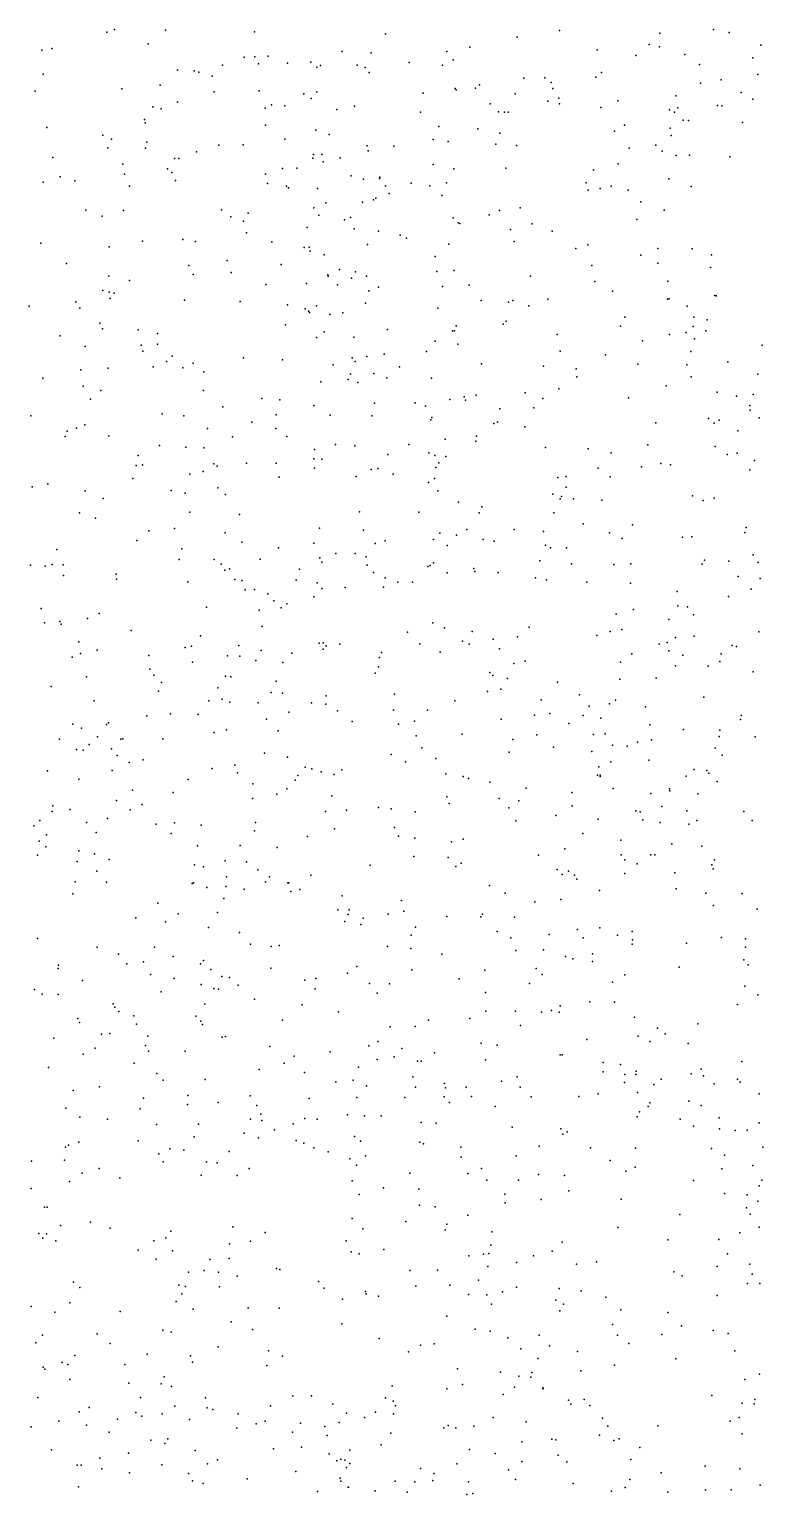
# Model space of a CAD drawing. Extents: x 2 to 99999, y 0 to 49999.
# Drawn here: x 31255 to 37502, y 25010 to 37498 of the extents above; entities that cross this region are included whole.
import ezdxf

# ---------------------------------------------------------------- set-up
doc = ezdxf.new("R2010")
doc.units = 0
doc.header["$MEASUREMENT"] = 0
doc.layers.add('points', color=50, linetype='Continuous')

msp = doc.modelspace()

# ---------------------------------------------------------------- linework, layer by layer
at = {"layer": 'points', "color": 3}
for p in [(31916, 37474, 69), (31982, 37498, 72), (32416, 37491, 54), (33173, 37477, 22), (35772, 37488, 7), (37083, 37496, 40), (37216, 37470, 18), (32268, 37375, 9), (34288, 37459, 98), (35007, 37347, 75), (35410, 37431, 75), (36536, 37370, 9), (36622, 37348, 2), (36627, 37464, 68), (37485, 37362, 1), (31362, 37321, 87), (31448, 37335, 51), (33084, 37261, 79), (33176, 37265, 5), (33289, 37269, 44), (33652, 37218, 17), (33919, 37309, 48), (34168, 37297, 49), (34812, 37310, 2), (34865, 37239, 99), (36093, 37322, 14), (36421, 37276, 14), (36840, 37283, 98), (37417, 37255, 56), (31372, 37116, 69), (32517, 37149, 42), (32659, 37145, 78), (32700, 37134, 26), (32812, 37100, 9), (32901, 37193, 81), (33208, 37205, 77), (33453, 37211, 18), (33703, 37176, 71), (33736, 37191, 97), (34048, 37194, 65), (34115, 37173, 10), (34149, 37131, 86), (34490, 37214, 44), (34774, 37193, 2), (36130, 37130, 40), (36963, 37199, 85), (37461, 37112, 47), (31306, 36971, 12), (32044, 36990, 18), (32369, 37021, 57), (33213, 36974, 60), (34883, 36994, 9), (34892, 36982, 40), (35056, 36996, 55), (35089, 37025, 93), (35468, 37081, 62), (35647, 37085, 42), (35699, 37044, 5), (35714, 36995, 51), (36082, 37091, 74), (36971, 37040, 54), (37147, 37067, 50), (32517, 36877, 2), (32831, 36964, 55), (33318, 36855, 20), (33431, 36847, 53), (33593, 36949, 98), (33657, 36908, 18), (33704, 36964, 91), (34024, 36842, 18), (34610, 36953, 24), (35181, 36864, 93), (35395, 36948, 13), (35673, 36885, 13), (35765, 36910, 97), (35770, 36863, 58), (36268, 36889, 98), (36761, 36930, 34), (37117, 36850, 57), (37154, 36846, 34), (37320, 36961, 11), (37418, 36903, 42), (32236, 36729, 11), (32308, 36838, 43), (32379, 36820, 26), (33263, 36827, 90), (33874, 36815, 20), (34588, 36791, 56), (35253, 36796, 23), (35304, 36793, 74), (35333, 36793, 42), (36122, 36832, 100), (36709, 36811, 84), (36750, 36792, 62), (36779, 36830, 95), (36824, 36725, 54), (36871, 36721, 72), (31403, 36661, 90), (31880, 36596, 13), (32243, 36701, 62), (33268, 36682, 73), (33696, 36640, 41), (33808, 36602, 76), (34742, 36671, 94), (35076, 36649, 22), (35262, 36612, 73), (36241, 36630, 65), (36324, 36682, 6), (36715, 36656, 25), (36723, 36593, 79), (37330, 36705, 66), (31924, 36487, 38), (31955, 36561, 56), (32245, 36485, 3), (32257, 36535, 96), (32870, 36510, 29), (33077, 36515, 33), (33432, 36562, 20), (34134, 36505, 7), (34360, 36503, 41), (34694, 36559, 33), (34822, 36543, 6), (35230, 36519, 9), (35405, 36509, 65), (36364, 36486, 85), (36591, 36511, 25), (31455, 36406, 67), (32053, 36348, 1), (32493, 36398, 21), (32529, 36398, 53), (32679, 36455, 14), (33670, 36399, 56), (33675, 36431, 43), (33747, 36431, 24), (33758, 36370, 30), (33902, 36404, 8), (34141, 36462, 27), (34694, 36346, 92), (36271, 36353, 27), (36645, 36460, 6), (36765, 36424, 35), (36879, 36426, 96), (37222, 36412, 23), (31519, 36241, 44), (32065, 36263, 33), (32432, 36309, 95), (32470, 36277, 14), (33268, 36263, 66), (33411, 36311, 82), (33535, 36314, 90), (33996, 36249, 92), (34103, 36222, 73), (34238, 36227, 2), (34242, 36238, 37), (34872, 36310, 22), (35315, 36315, 64), (36061, 36301, 92), (36702, 36223, 87), (31372, 36195, 75), (31644, 36208, 11), (32108, 36162, 94), (32501, 36211, 17), (33284, 36183, 96), (33445, 36160, 5), (33463, 36146, 59), (33711, 36142, 72), (34289, 36164, 47), (34321, 36100, 91), (34508, 36187, 66), (34667, 36164, 33), (34810, 36191, 17), (35998, 36190, 7), (36015, 36128, 53), (36117, 36141, 45), (36210, 36162, 23), (36357, 36127, 12), (36893, 36158, 63), (33680, 35977, 66), (33782, 36020, 45), (34092, 36026, 86), (34186, 36044, 52), (34206, 36060, 85), (34769, 36083, 50), (35435, 35978, 75), (36465, 36028, 32), (31737, 35956, 44), (31875, 35905, 75), (32058, 35954, 33), (32893, 35959, 100), (32972, 35901, 43), (33080, 35864, 73), (33119, 35932, 33), (33720, 35913, 91), (33939, 35875, 93), (33990, 35893, 38), (34866, 35892, 28), (34909, 35850, 47), (34921, 35843, 21), (35173, 35916, 12), (35261, 35953, 92), (36429, 35876, 22), (36664, 35957, 96), (33104, 35763, 96), (33621, 35810, 48), (34021, 35798, 99), (34229, 35778, 11), (34413, 35745, 89), (35353, 35793, 36), (35538, 35839, 75), (35710, 35777, 3), (31354, 35676, 45), (31935, 35644, 44), (32220, 35692, 19), (32562, 35706, 27), (32672, 35689, 71), (33321, 35688, 9), (33596, 35639, 80), (33638, 35642, 1), (33648, 35607, 13), (34137, 35664, 18), (34468, 35717, 92), (34828, 35667, 89), (35386, 35689, 12), (35911, 35631, 82), (36012, 35660, 89), (36610, 35631, 19), (36902, 35626, 46), (31571, 35503, 78), (32614, 35484, 38), (32939, 35527, 84), (33400, 35495, 93), (33767, 35577, 44), (34713, 35562, 82), (36046, 35485, 51), (36464, 35574, 21), (36610, 35506, 42), (37057, 35468, 50), (37066, 35576, 52), (31932, 35395, 69), (32109, 35357, 73), (32650, 35409, 68), (32975, 35427, 34), (33799, 35407, 79), (33801, 35393, 29), (33896, 35450, 55), (34000, 35378, 77), (34033, 35432, 1), (34127, 35394, 95), (34725, 35433, 92), (34875, 35443, 76), (35525, 35393, 24), (36071, 35349, 91), (36693, 35353, 52), (31880, 35273, 93), (31936, 35259, 89), (31977, 35249, 39), (33269, 35323, 72), (33617, 35332, 45), (33880, 35321, 55), (34147, 35269, 67), (34230, 35300, 11), (34776, 35305, 6), (35001, 35317, 82), (36224, 35267, 20), (37094, 35229, 56), (37106, 35226, 12), (31255, 35138, 33), (31652, 35177, 43), (31686, 35123, 51), (31943, 35205, 29), (32576, 35191, 42), (33050, 35178, 16), (33454, 35151, 4), (33604, 35115, 9), (33634, 35097, 71), (33700, 35141, 38), (34119, 35165, 84), (34734, 35122, 73), (35103, 35187, 1), (35337, 35174, 5), (35374, 35188, 9), (35510, 35142, 71), (35673, 35198, 12), (36691, 35197, 56), (36706, 35200, 90), (36860, 35140, 36), (31856, 34993, 42), (33438, 34980, 98), (33642, 35084, 85), (33814, 35068, 59), (33927, 35081, 4), (34891, 34972, 56), (35291, 34985, 60), (35317, 35010, 37), (36291, 34969, 94), (36329, 35044, 74), (36916, 35045, 83), (37030, 35023, 89), (31519, 34886, 29), (31877, 34946, 55), (32181, 34937, 96), (32346, 34906, 17), (33701, 34871, 18), (33767, 34920, 47), (34020, 34875, 72), (34305, 34939, 10), (34860, 34928, 9), (34876, 34929, 17), (35750, 34898, 63), (36708, 34896, 62), (36851, 34914, 93), (36910, 34966, 86), (36920, 34859, 27), (37019, 34929, 34), (31732, 34794, 60), (32207, 34807, 92), (32221, 34755, 13), (32348, 34815, 85), (34279, 34731, 37), (34639, 34752, 98), (34713, 34839, 33), (34906, 34815, 45), (35777, 34754, 54), (36162, 34725, 66), (36478, 34843, 49), (36891, 34752, 30), (37498, 34807, 7), (31694, 34597, 57), (31928, 34609, 58), (32310, 34621, 65), (32423, 34667, 15), (32473, 34713, 44), (32564, 34612, 36), (32650, 34653, 68), (33079, 34697, 53), (33411, 34682, 20), (33843, 34640, 59), (34004, 34697, 97), (34030, 34668, 42), (34131, 34710, 41), (34409, 34622, 50), (35108, 34647, 81), (35636, 34626, 58), (35913, 34604, 89), (36439, 34643, 79), (36855, 34639, 53), (37204, 34665, 70), (31369, 34525, 88), (32741, 34578, 99), (33737, 34495, 0), (33972, 34514, 47), (33991, 34558, 19), (34052, 34487, 91), (34190, 34566, 44), (34301, 34529, 28), (34680, 34526, 74), (35918, 34536, 55), (36892, 34536, 89), (37461, 34558, 77), (31714, 34458, 63), (31775, 34346, 9), (31865, 34420, 62), (32738, 34420, 37), (33235, 34351, 92), (34838, 34344, 39), (34959, 34365, 29), (35060, 34380, 75), (35478, 34401, 12), (35628, 34353, 76), (35766, 34435, 79), (36360, 34358, 58), (36681, 34459, 33), (37115, 34405, 45), (37279, 34373, 49), (37421, 34386, 26), (32386, 34220, 10), (32903, 34282, 78), (33388, 34340, 52), (33679, 34292, 40), (34194, 34312, 2), (34543, 34316, 78), (34631, 34287, 63), (34970, 34338, 85), (35263, 34265, 77), (35552, 34272, 76), (37393, 34291, 21), (37396, 34252, 69), (31267, 34203, 21), (31658, 34099, 10), (31728, 34128, 72), (32572, 34203, 31), (32773, 34095, 58), (33150, 34151, 95), (33356, 34095, 67), (33358, 34214, 34), (33818, 34209, 85), (34174, 34203, 9), (34674, 34171, 36), (34684, 34191, 60), (35212, 34139, 38), (35242, 34151, 4), (35477, 34110, 55), (36591, 34143, 7), (37041, 34182, 75), (37090, 34141, 40), (37131, 34166, 49), (37472, 34186, 53), (31559, 34027, 6), (31578, 34072, 18), (31933, 34035, 74), (32986, 34026, 13), (33448, 34027, 10), (34796, 34005, 81), (35059, 33987, 13), (35064, 34031, 29), (37289, 34075, 7), (32183, 33866, 35), (32363, 33950, 8), (32587, 33936, 23), (32741, 33930, 44), (33683, 33916, 59), (33862, 33959, 9), (34029, 33947, 41), (34309, 33875, 69), (34488, 33960, 63), (34658, 33890, 55), (34710, 33865, 46), (34802, 33857, 68), (35652, 33933, 29), (36016, 33922, 92), (36210, 33888, 50), (36524, 33956, 49), (37096, 33944, 29), (37200, 33874, 97), (37286, 33886, 81), (32166, 33780, 84), (32219, 33786, 43), (32735, 33730, 9), (32826, 33796, 30), (32855, 33774, 43), (33105, 33802, 37), (33358, 33802, 10), (33680, 33839, 78), (33683, 33759, 43), (33748, 33834, 30), (34168, 33746, 16), (34224, 33755, 67), (34719, 33764, 93), (34744, 33804, 3), (36100, 33759, 62), (36469, 33769, 61), (36635, 33799, 42), (36716, 33786, 21), (37392, 33745, 74), (37432, 33823, 59), (31280, 33598, 17), (31413, 33624, 73), (32136, 33669, 93), (32623, 33707, 47), (33384, 33681, 22), (34040, 33688, 10), (34354, 33707, 54), (34655, 33635, 22), (34706, 33669, 56), (35756, 33678, 77), (35827, 33597, 21), (35829, 33688, 67), (36204, 33683, 53), (31731, 33564, 20), (31884, 33499, 56), (32462, 33567, 69), (32582, 33546, 26), (32861, 33590, 36), (32925, 33533, 28), (34735, 33566, 12), (35714, 33537, 80), (35777, 33497, 58), (35788, 33517, 17), (35890, 33496, 25), (36133, 33485, 18), (36904, 33523, 69), (36996, 33482, 56), (37089, 33501, 31), (31682, 33376, 40), (32623, 33384, 62), (33044, 33363, 97), (34069, 33386, 31), (34573, 33383, 98), (34912, 33469, 22), (35087, 33378, 79), (35111, 33428, 11), (35724, 33378, 56), (31818, 33332, 43), (32273, 33223, 93), (32493, 33245, 7), (33728, 33248, 46), (34103, 33231, 80), (34981, 33235, 1), (35384, 33234, 35), (35972, 33283, 30), (36393, 33275, 45), (37362, 33252, 2), (32171, 33141, 64), (32923, 33206, 27), (33064, 33128, 47), (33680, 33119, 40), (34202, 33116, 25), (34285, 33139, 18), (34698, 33150, 61), (34753, 33203, 29), (34814, 33100, 43), (34895, 33186, 44), (35122, 33149, 22), (35215, 33135, 15), (35634, 33219, 93), (35651, 33103, 92), (36198, 33208, 15), (36305, 33159, 3), (36818, 33171, 5), (36898, 33174, 76), (37351, 33210, 86), (31488, 33065, 3), (32531, 32980, 72), (32555, 33070, 79), (32831, 32981, 85), (33221, 32982, 63), (33379, 33080, 39), (33730, 32995, 98), (33865, 33030, 86), (34031, 33030, 89), (34124, 33002, 55), (35694, 33079, 37), (35831, 33080, 33), (37006, 32975, 29), (37421, 33020, 47), (31264, 32930, 87), (31390, 32923, 82), (31451, 32936, 86), (31544, 32935, 46), (31996, 32856, 70), (32888, 32941, 49), (32920, 32890, 61), (32959, 32900, 43), (33556, 32896, 76), (33747, 32957, 6), (34133, 32931, 84), (34188, 32869, 19), (34650, 32919, 31), (34669, 32928, 26), (34699, 32950, 5), (34813, 32865, 56), (35041, 32903, 91), (35050, 32876, 56), (35249, 32870, 70), (35603, 32968, 32), (35873, 32943, 9), (36235, 32938, 13), (36379, 32943, 64), (36986, 32939, 31), (37213, 32966, 27), (37464, 32954, 38), (31546, 32843, 84), (31999, 32811, 35), (32604, 32790, 65), (33006, 32809, 17), (33065, 32802, 100), (33094, 32721, 43), (33173, 32723, 40), (33529, 32803, 56), (33707, 32780, 93), (33747, 32732, 35), (33946, 32740, 83), (34272, 32744, 35), (34286, 32823, 96), (34395, 32787, 8), (34520, 32787, 8), (35568, 32824, 97), (35660, 32806, 39), (36005, 32786, 52), (36376, 32779, 42), (37294, 32834, 93), (37404, 32726, 22), (37481, 32817, 85), (33288, 32686, 56), (33339, 32626, 63), (33450, 32602, 70), (33680, 32662, 55), (36773, 32708, 39), (37210, 32663, 83), (31357, 32561, 65), (31752, 32477, 8), (31850, 32519, 8), (32764, 32574, 7), (33213, 32548, 38), (33401, 32569, 10), (36254, 32514, 85), (36402, 32553, 52), (36780, 32586, 94), (36861, 32577, 15), (36912, 32509, 24), (31384, 32440, 7), (31515, 32452, 81), (31527, 32428, 47), (32122, 32374, 34), (33239, 32409, 31), (34477, 32361, 41), (34693, 32441, 18), (34791, 32398, 3), (35027, 32367, 54), (35514, 32402, 8), (36203, 32367, 80), (36303, 32383, 78), (36702, 32468, 80), (37470, 32363, 8), (31678, 32278, 94), (32584, 32229, 81), (32637, 32241, 53), (32712, 32328, 65), (33039, 32248, 7), (33725, 32268, 91), (33757, 32270, 73), (33784, 32243, 3), (33899, 32258, 53), (34581, 32261, 37), (34945, 32285, 92), (35003, 32257, 40), (35207, 32300, 88), (35413, 32320, 35), (36088, 32331, 26), (36619, 32258, 90), (36687, 32272, 61), (36760, 32314, 35), (36917, 32325, 28), (37242, 32247, 6), (37280, 32239, 36), (31621, 32146, 2), (31690, 32179, 92), (31834, 32208, 71), (32274, 32162, 43), (32646, 32104, 83), (32943, 32160, 1), (33049, 32156, 98), (33184, 32118, 99), (33230, 32205, 23), (33414, 32103, 27), (33490, 32180, 83), (33759, 32215, 64), (34237, 32144, 31), (34255, 32186, 53), (34756, 32189, 97), (35260, 32219, 85), (35480, 32114, 2), (36290, 32104, 78), (36387, 32175, 94), (36703, 32202, 82), (36823, 32163, 29), (37138, 32110, 97), (37149, 32175, 28), (31741, 31979, 63), (32281, 32045, 18), (32315, 31995, 88), (32926, 31984, 62), (32973, 31979, 29), (34202, 32012, 16), (34230, 32064, 49), (35178, 32018, 78), (35203, 31991, 81), (35383, 32092, 58), (36758, 32074, 82), (37038, 32071, 2), (37422, 32022, 64), (31442, 31897, 79), (32355, 31857, 84), (32380, 31931, 45), (32862, 31886, 97), (33358, 31943, 67), (35159, 31855, 91), (35272, 31874, 71), (35327, 31966, 87), (35754, 31935, 71), (36286, 31960, 7), (36594, 31969, 60), (31808, 31776, 20), (32785, 31775, 46), (32899, 31790, 75), (32964, 31764, 98), (33205, 31758, 68), (33316, 31845, 14), (33413, 31841, 80), (33659, 31759, 77), (33781, 31746, 56), (33785, 31817, 88), (34366, 31833, 49), (34881, 31774, 47), (35615, 31785, 8), (35941, 31825, 5), (36024, 31731, 64), (36196, 31750, 14), (36248, 31780, 47), (36505, 31725, 11), (37002, 31807, 27), (32256, 31646, 94), (32457, 31665, 74), (32693, 31658, 86), (33275, 31620, 95), (33467, 31680, 25), (33880, 31689, 28), (34006, 31599, 12), (34357, 31695, 96), (34535, 31603, 52), (34648, 31697, 99), (35274, 31619, 93), (35559, 31652, 64), (35690, 31666, 58), (35973, 31649, 53), (36123, 31627, 40), (37312, 31617, 88), (37319, 31650, 96), (31625, 31575, 80), (31699, 31542, 38), (31912, 31573, 24), (31930, 31589, 72), (32830, 31504, 22), (32935, 31527, 36), (33374, 31520, 80), (34399, 31575, 34), (34549, 31476, 57), (34943, 31490, 63), (35579, 31484, 39), (35852, 31583, 99), (36062, 31489, 95), (36161, 31495, 13), (36541, 31572, 56), (36828, 31532, 28), (37131, 31472, 12), (37137, 31524, 0), (31511, 31448, 13), (31656, 31360, 32), (31714, 31356, 0), (31764, 31404, 99), (31836, 31469, 8), (31956, 31366, 78), (32035, 31448, 98), (32051, 31451, 73), (32393, 31451, 51), (34599, 31374, 46), (35373, 31445, 25), (35720, 31380, 34), (36223, 31397, 86), (36349, 31389, 23), (36437, 31424, 85), (36554, 31444, 90), (37097, 31371, 78), (37438, 31469, 32), (32003, 31309, 41), (32105, 31251, 16), (32226, 31273, 4), (33007, 31227, 24), (33258, 31328, 94), (33453, 31295, 38), (34338, 31318, 89), (34459, 31255, 27), (34718, 31285, 26), (35343, 31338, 92), (36047, 31342, 80), (36208, 31256, 4), (36533, 31269, 26), (37156, 31313, 17), (31411, 31179, 26), (31678, 31107, 3), (31962, 31182, 65), (32607, 31105, 56), (32813, 31198, 49), (33027, 31161, 59), (33520, 31100, 73), (33542, 31139, 9), (33604, 31211, 61), (33662, 31197, 80), (33742, 31171, 96), (33853, 31147, 59), (33916, 31188, 21), (34803, 31152, 100), (34952, 31129, 60), (34995, 31112, 59), (36095, 31141, 53), (36105, 31214, 92), (36118, 31142, 72), (36118, 31130, 71), (36850, 31132, 17), (36919, 31190, 17), (37026, 31181, 24), (37043, 31158, 42), (32135, 31015, 81), (32479, 30995, 33), (33158, 31069, 12), (33363, 30981, 72), (33448, 31026, 21), (35177, 31081, 79), (35488, 31031, 46), (35875, 30993, 28), (36229, 31029, 86), (36548, 30985, 66), (36707, 31026, 86), (36711, 31007, 1), (36951, 30984, 27), (37114, 31088, 37), (31456, 30881, 60), (31603, 30848, 84), (31998, 30926, 54), (32216, 30891, 61), (33155, 30942, 31), (33831, 30966, 30), (34229, 30867, 38), (34337, 30854, 57), (34811, 30957, 71), (34831, 30901, 25), (35258, 30943, 92), (35341, 30862, 44), (35426, 30924, 76), (35878, 30880, 36), (36643, 30874, 100), (31346, 30754, 9), (31450, 30831, 34), (31742, 30737, 97), (31920, 30773, 50), (32115, 30846, 68), (32335, 30725, 14), (32493, 30735, 86), (33183, 30737, 44), (33777, 30833, 6), (33957, 30844, 28), (34541, 30828, 6), (35398, 30753, 75), (35740, 30797, 94), (36100, 30767, 83), (36421, 30838, 60), (36457, 30828, 45), (36480, 30761, 66), (36628, 30738, 98), (36857, 30838, 66), (36874, 30725, 5), (36940, 30754, 99), (37341, 30831, 80), (37412, 30755, 73), (31294, 30710, 33), (31402, 30634, 65), (31825, 30653, 13), (32464, 30644, 13), (32718, 30716, 64), (33172, 30667, 95), (33625, 30618, 12), (33855, 30683, 58), (34365, 30696, 14), (34401, 30621, 56), (34539, 30606, 77), (35971, 30644, 47), (31338, 30580, 36), (31397, 30530, 81), (31676, 30498, 47), (32687, 30539, 80), (33051, 30543, 16), (33366, 30524, 87), (34851, 30573, 54), (34950, 30596, 77), (35818, 30513, 63), (36294, 30587, 15), (36728, 30557, 35), (36983, 30537, 83), (31324, 30461, 65), (31664, 30406, 60), (31811, 30471, 93), (31936, 30422, 10), (32661, 30378, 35), (32740, 30360, 83), (32923, 30411, 10), (33106, 30403, 31), (34159, 30375, 45), (34531, 30449, 66), (34824, 30440, 42), (34888, 30362, 5), (34934, 30393, 33), (35593, 30459, 21), (36296, 30463, 90), (36327, 30421, 94), (36432, 30385, 65), (36550, 30462, 61), (36583, 30463, 55), (37069, 30377, 41), (37092, 30419, 20), (31645, 30232, 8), (31831, 30324, 89), (31912, 30230, 28), (32654, 30224, 42), (32935, 30276, 46), (33203, 30334, 72), (33267, 30234, 95), (33301, 30276, 85), (33456, 30225, 23), (33466, 30223, 77), (33652, 30289, 7), (35752, 30337, 66), (35795, 30295, 88), (35847, 30324, 83), (35899, 30289, 55), (35919, 30254, 64), (36328, 30303, 73), (36753, 30309, 61), (37081, 30342, 1), (31626, 30130, 15), (32643, 30217, 25), (32768, 30183, 33), (32930, 30192, 92), (33086, 30169, 15), (33482, 30149, 66), (33559, 30167, 22), (33921, 30114, 18), (35174, 30202, 55), (35308, 30136, 42), (36111, 30160, 20), (36766, 30173, 2), (37018, 30137, 29), (37328, 30132, 29), (32350, 30050, 25), (32911, 30091, 87), (33884, 29993, 96), (33980, 29995, 58), (34425, 30073, 43), (34446, 29983, 57), (35560, 30061, 37), (35783, 30083, 43), (37083, 30032, 16), (37456, 29999, 19), (32161, 29927, 14), (32414, 29891, 42), (32523, 29960, 13), (32859, 29972, 5), (33942, 29895, 45), (33972, 29954, 31), (34078, 29870, 0), (34100, 29924, 63), (34311, 29956, 10), (34811, 29938, 60), (35102, 29933, 64), (35114, 29958, 59), (35388, 29932, 39), (31325, 29751, 42), (32782, 29843, 8), (33044, 29802, 49), (34507, 29777, 20), (34544, 29846, 78), (35240, 29810, 86), (35356, 29754, 78), (35683, 29785, 97), (35925, 29827, 85), (35974, 29754, 7), (36116, 29841, 51), (36266, 29777, 81), (36390, 29809, 74), (36394, 29739, 40), (37150, 29759, 76), (37357, 29747, 35), (31834, 29676, 51), (32014, 29615, 99), (32320, 29677, 62), (33138, 29701, 90), (33315, 29682, 39), (33384, 29691, 67), (34305, 29681, 78), (34506, 29664, 45), (34768, 29615, 76), (35399, 29647, 38), (35635, 29653, 92), (36053, 29620, 46), (36390, 29700, 48), (36852, 29709, 93), (37357, 29675, 2), (31502, 29494, 26), (31505, 29522, 34), (32086, 29533, 54), (32228, 29550, 24), (32480, 29595, 71), (32713, 29535, 49), (32739, 29562, 1), (32800, 29485, 61), (33312, 29496, 60), (34044, 29511, 82), (34513, 29484, 95), (35134, 29480, 68), (35573, 29495, 43), (35822, 29595, 21), (35885, 29577, 0), (36052, 29555, 68), (36790, 29506, 7), (37342, 29569, 19), (37378, 29526, 54), (31708, 29393, 6), (32287, 29443, 100), (32488, 29410, 35), (32720, 29357, 86), (32894, 29426, 57), (32959, 29416, 22), (33034, 29353, 32), (33603, 29395, 75), (33697, 29408, 12), (33964, 29454, 99), (34154, 29366, 17), (34323, 29362, 0), (34918, 29407, 84), (35517, 29367, 74), (35624, 29443, 34), (36224, 29377, 13), (36329, 29441, 57), (31299, 29316, 74), (31365, 29275, 67), (31502, 29273, 74), (32379, 29295, 78), (32827, 29324, 84), (32867, 29317, 52), (33174, 29233, 39), (33690, 29321, 21), (34218, 29284, 63), (35142, 29289, 45), (37349, 29343, 16), (37462, 29270, 78), (31970, 29193, 96), (31984, 29164, 28), (32018, 29128, 97), (32750, 29190, 71), (33578, 29184, 52), (33888, 29124, 58), (35144, 29131, 55), (35396, 29131, 4), (35617, 29122, 43), (35704, 29137, 60), (35768, 29123, 17), (35776, 29175, 27), (36031, 29211, 73), (36241, 29206, 26), (37288, 29188, 94), (31667, 29069, 5), (31683, 29033, 73), (32146, 29090, 72), (32167, 29020, 84), (32674, 29089, 63), (32715, 29044, 12), (32730, 29018, 55), (33413, 29054, 45), (34330, 28998, 6), (34543, 28999, 34), (34656, 29054, 19), (35007, 29068, 93), (35439, 29007, 75), (36411, 29080, 22), (36607, 28985, 1), (36950, 29023, 48), (31464, 28901, 40), (31871, 28935, 41), (31942, 28940, 20), (32265, 28918, 17), (32899, 28908, 2), (32927, 28914, 2), (34225, 28873, 55), (35104, 28857, 15), (36003, 28888, 95), (36442, 28916, 58), (36541, 28872, 71), (36670, 28937, 40), (36867, 28854, 97), (31715, 28763, 73), (31817, 28815, 67), (32246, 28839, 48), (32269, 28789, 79), (32582, 28789, 30), (33304, 28830, 29), (33511, 28747, 4), (33817, 28783, 64), (34147, 28836, 81), (34363, 28740, 82), (34428, 28811, 17), (34706, 28776, 17), (35241, 28840, 25), (35777, 28757, 0), (35795, 28759, 0), (31418, 28649, 64), (32147, 28687, 34), (32340, 28600, 18), (33214, 28634, 52), (33425, 28688, 48), (33598, 28607, 37), (34059, 28654, 71), (34217, 28718, 81), (34563, 28703, 81), (34593, 28705, 25), (35140, 28717, 31), (36143, 28693, 81), (36143, 28613, 72), (36292, 28675, 93), (36424, 28620, 42), (36979, 28635, 74), (37324, 28700, 13), (31852, 28486, 93), (32395, 28541, 74), (32753, 28549, 30), (33867, 28527, 82), (34014, 28542, 37), (34126, 28494, 57), (34521, 28572, 26), (34544, 28483, 48), (34791, 28515, 64), (34799, 28478, 61), (34976, 28482, 13), (35277, 28533, 58), (35410, 28571, 10), (35435, 28484, 51), (36325, 28522, 99), (36328, 28590, 48), (36421, 28592, 51), (36574, 28505, 11), (36637, 28550, 97), (36893, 28595, 19), (36999, 28579, 64), (37089, 28510, 60), (37288, 28551, 82), (37309, 28526, 11), (31628, 28455, 87), (32228, 28390, 81), (32606, 28412, 73), (32864, 28351, 89), (33137, 28409, 30), (33640, 28386, 57), (34045, 28395, 79), (34454, 28396, 88), (34789, 28401, 94), (34835, 28351, 86), (35023, 28404, 38), (35529, 28401, 5), (35937, 28404, 86), (36100, 28425, 23), (36435, 28437, 5), (36541, 28350, 71), (36874, 28362, 76), (37473, 28427, 23), (31565, 28305, 31), (31685, 28227, 99), (32200, 28298, 39), (32602, 28334, 8), (33194, 28325, 4), (33227, 28252, 76), (33966, 28248, 78), (34109, 28237, 98), (34251, 28239, 78), (35224, 28319, 37), (36432, 28231, 91), (36454, 28272, 77), (36527, 28317, 28), (36978, 28326, 46), (31920, 28209, 12), (32337, 28165, 54), (32695, 28167, 65), (33139, 28210, 74), (33235, 28198, 58), (33343, 28120, 22), (33502, 28171, 21), (33602, 28215, 67), (33708, 28211, 3), (34594, 28182, 91), (34721, 28176, 71), (35369, 28141, 51), (35783, 28127, 82), (35836, 28103, 5), (36800, 28209, 79), (36914, 28149, 29), (37131, 28220, 91), (37134, 28128, 22), (37269, 28113, 25), (37370, 28117, 85), (37473, 28178, 31), (31588, 27988, 91), (31676, 28013, 83), (32181, 28025, 17), (32660, 28060, 79), (33086, 28091, 85), (33206, 28052, 23), (33527, 28027, 51), (33593, 28004, 18), (34024, 28062, 51), (34076, 28022, 24), (34581, 28015, 4), (34612, 27999, 40), (35597, 27980, 12), (35801, 28082, 85), (31273, 27853, 9), (31556, 27861, 20), (31562, 27972, 66), (32357, 27914, 81), (32452, 27958, 34), (32571, 27947, 8), (32957, 27935, 18), (33679, 27967, 88), (33800, 27932, 8), (33985, 27872, 67), (34119, 27897, 39), (34931, 27972, 27), (34935, 27885, 62), (35403, 27897, 58), (36035, 27967, 23), (36203, 27857, 43), (36419, 27964, 36), (37067, 27959, 91), (37177, 27903, 99), (37502, 27970, 81), (31706, 27750, 75), (31851, 27790, 21), (32395, 27846, 74), (32720, 27733, 26), (32765, 27847, 12), (32856, 27839, 64), (33026, 27730, 30), (33128, 27789, 92), (34041, 27818, 6), (34497, 27750, 94), (34990, 27747, 50), (35108, 27789, 57), (35593, 27739, 88), (35814, 27729, 67), (36336, 27767, 52), (36416, 27800, 90), (37153, 27787, 95), (37419, 27816, 13), (31271, 27619, 42), (31597, 27680, 56), (32027, 27709, 46), (34005, 27684, 9), (34271, 27624, 84), (34573, 27612, 62), (35151, 27689, 97), (35421, 27690, 13), (36914, 27688, 44), (37471, 27642, 54), (37496, 27691, 29), (34064, 27568, 74), (34580, 27477, 59), (35307, 27572, 81), (35309, 27496, 30), (35616, 27525, 100), (35852, 27598, 56), (36296, 27527, 0), (37177, 27576, 59), (37369, 27566, 67), (37460, 27511, 85), (31384, 27460, 95), (31406, 27459, 51), (34004, 27362, 70), (34713, 27462, 24), (34991, 27391, 25), (36796, 27397, 89), (37365, 27455, 3), (37395, 27400, 7), (31336, 27236, 45), (31401, 27234, 88), (31520, 27303, 96), (31777, 27332, 80), (31944, 27280, 81), (32460, 27256, 79), (32989, 27293, 8), (33264, 27243, 29), (34096, 27274, 47), (34463, 27339, 38), (34798, 27266, 69), (34811, 27316, 24), (35195, 27251, 54), (36267, 27287, 44), (37308, 27241, 61), (37473, 27290, 79), (31370, 27196, 32), (31480, 27174, 73), (32316, 27173, 41), (32418, 27200, 21), (32959, 27147, 63), (33138, 27171, 59), (33953, 27172, 11), (35185, 27136, 49), (35793, 27162, 46), (36693, 27181, 58), (37129, 27183, 95), (32181, 27094, 52), (32336, 27017, 61), (32476, 27089, 96), (32792, 27013, 35), (32957, 27022, 15), (33996, 27079, 12), (34064, 27063, 93), (34275, 27100, 47), (34999, 27045, 73), (35125, 27060, 68), (35168, 27064, 24), (35405, 26987, 87), (35549, 27046, 54), (35710, 27084, 66), (36087, 26995, 0), (37203, 27063, 50), (32612, 26907, 17), (32745, 26921, 53), (32867, 26906, 80), (33026, 26872, 76), (33360, 26937, 72), (33390, 26930, 67), (34497, 26921, 36), (34731, 26922, 49), (35160, 26954, 39), (35917, 26974, 83), (36745, 26908, 40), (36815, 26874, 24), (37114, 26954, 13), (37393, 26975, 75), (37413, 26889, 72), (31630, 26820, 15), (31684, 26775, 70), (32529, 26796, 17), (32586, 26784, 69), (32876, 26780, 45), (33718, 26826, 60), (33767, 26771, 72), (34119, 26742, 82), (34547, 26786, 97), (34838, 26796, 18), (35082, 26837, 29), (35286, 26739, 49), (35404, 26779, 43), (35769, 26767, 61), (35955, 26747, 76), (37373, 26809, 41), (37479, 26809, 41), (31270, 26614, 24), (31599, 26645, 55), (32505, 26656, 15), (32555, 26721, 81), (33119, 26601, 49), (33924, 26677, 17), (34124, 26721, 79), (34229, 26702, 48), (34996, 26716, 27), (35151, 26712, 20), (35193, 26634, 78), (35739, 26667, 55), (35806, 26633, 57), (36165, 26692, 51), (37115, 26707, 78), (31473, 26565, 69), (32029, 26571, 26), (32651, 26592, 47), (32974, 26482, 92), (33382, 26600, 68), (34811, 26530, 83), (35773, 26577, 72), (36294, 26586, 16), (36695, 26563, 62), (31368, 26368, 62), (31834, 26381, 25), (32392, 26411, 41), (32463, 26395, 53), (33155, 26418, 27), (33918, 26465, 52), (35054, 26421, 26), (35181, 26404, 22), (35599, 26368, 93), (36224, 26459, 34), (36264, 26370, 31), (36644, 26376, 19), (36810, 26450, 85), (37080, 26410, 33), (37208, 26384, 38), (31311, 26305, 18), (31945, 26297, 25), (32863, 26270, 31), (33293, 26236, 74), (34234, 26342, 81), (34484, 26227, 49), (34588, 26283, 59), (34704, 26295, 40), (35332, 26347, 18), (35442, 26253, 10), (35685, 26277, 31), (35924, 26231, 5), (36361, 26297, 42), (37266, 26236, 11), (31535, 26135, 23), (31582, 26119, 60), (31643, 26196, 63), (32068, 26118, 96), (32259, 26208, 46), (32629, 26192, 92), (32646, 26139, 70), (33278, 26110, 12), (33412, 26189, 58), (35588, 26170, 97), (36241, 26114, 100), (36761, 26166, 44), (31373, 26096, 27), (31386, 26078, 89), (31600, 25990, 5), (32403, 26014, 52), (34901, 26081, 92), (35268, 26054, 15), (35425, 26021, 95), (35528, 26012, 17), (35535, 26052, 90), (35953, 26065, 8), (37350, 25992, 93), (37474, 26036, 8), (32103, 25960, 78), (32377, 25955, 38), (32465, 25933, 24), (33658, 25853, 74), (34347, 25936, 70), (34811, 25913, 94), (34944, 25949, 80), (35291, 25864, 88), (35387, 25925, 17), (35629, 25912, 10), (35632, 25919, 45), (37070, 25856, 98), (31327, 25837, 47), (31766, 25754, 40), (32202, 25838, 37), (32495, 25763, 77), (32755, 25835, 6), (32769, 25750, 5), (32817, 25736, 14), (33310, 25766, 34), (33499, 25851, 91), (33840, 25782, 92), (34289, 25835, 17), (34353, 25807, 19), (34375, 25766, 96), (35849, 25816, 48), (35869, 25781, 33), (35980, 25822, 27), (36029, 25771, 76), (37328, 25790, 44), (37429, 25784, 2), (37435, 25821, 44), (31506, 25635, 14), (31680, 25716, 73), (31743, 25603, 85), (32005, 25652, 70), (32163, 25711, 10), (32213, 25679, 71), (32387, 25700, 11), (32619, 25651, 4), (33035, 25700, 55), (33186, 25613, 11), (33264, 25637, 22), (33565, 25619, 64), (33894, 25625, 62), (33957, 25704, 59), (34109, 25667, 26), (34205, 25714, 72), (34356, 25700, 100), (35207, 25667, 62), (35486, 25630, 91), (36137, 25662, 34), (37225, 25635, 40), (37301, 25667, 23), (31271, 25588, 43), (31936, 25541, 42), (32436, 25486, 63), (33022, 25576, 94), (33497, 25542, 48), (33771, 25590, 81), (33791, 25515, 94), (34335, 25535, 70), (34785, 25579, 45), (34824, 25598, 44), (34888, 25578, 100), (35042, 25593, 65), (35706, 25482, 5), (35739, 25478, 9), (36112, 25517, 47), (36183, 25593, 18), (36280, 25485, 75), (36608, 25596, 12), (37328, 25528, 79), (31444, 25391, 84), (32101, 25364, 17), (32290, 25475, 32), (32410, 25447, 20), (32669, 25386, 25), (33334, 25400, 45), (33574, 25414, 27), (33809, 25357, 10), (33984, 25389, 97), (34252, 25434, 8), (35005, 25395, 100), (35224, 25360, 62), (35451, 25459, 61), (36235, 25471, 64), (36455, 25411, 39), (31662, 25261, 55), (31698, 25262, 33), (31857, 25321, 13), (31872, 25229, 95), (32384, 25264, 23), (32773, 25272, 85), (32858, 25306, 2), (33875, 25297, 59), (33910, 25312, 91), (33943, 25304, 60), (33957, 25242, 60), (33985, 25274, 72), (34587, 25232, 20), (34897, 25272, 29), (35451, 25293, 77), (35759, 25345, 97), (35835, 25289, 3), (36380, 25310, 73), (37012, 25254, 83), (37306, 25230, 72), (32108, 25195, 22), (32610, 25190, 0), (32646, 25127, 36), (32735, 25104, 61), (33110, 25144, 86), (33525, 25207, 76), (33902, 25149, 40), (33910, 25124, 32), (34372, 25124, 89), (34540, 25118, 40), (34692, 25131, 90), (34700, 25191, 12), (34996, 25119, 91), (35336, 25220, 77), (35397, 25138, 23), (35888, 25105, 5), (36369, 25138, 68), (36637, 25197, 37), (31673, 25077, 40), (33709, 25036, 26), (33972, 25073, 79), (33974, 25073, 45), (34200, 25042, 54), (34474, 25030, 89), (34982, 25010, 28), (35034, 25019, 2), (36214, 25040, 16), (36330, 25072, 99), (36694, 25031, 10), (37016, 25052, 98), (37234, 25052, 98), (37482, 25092, 17)]:
    msp.add_point(p, dxfattribs=at)

doc.saveas('drawing.dxf')
